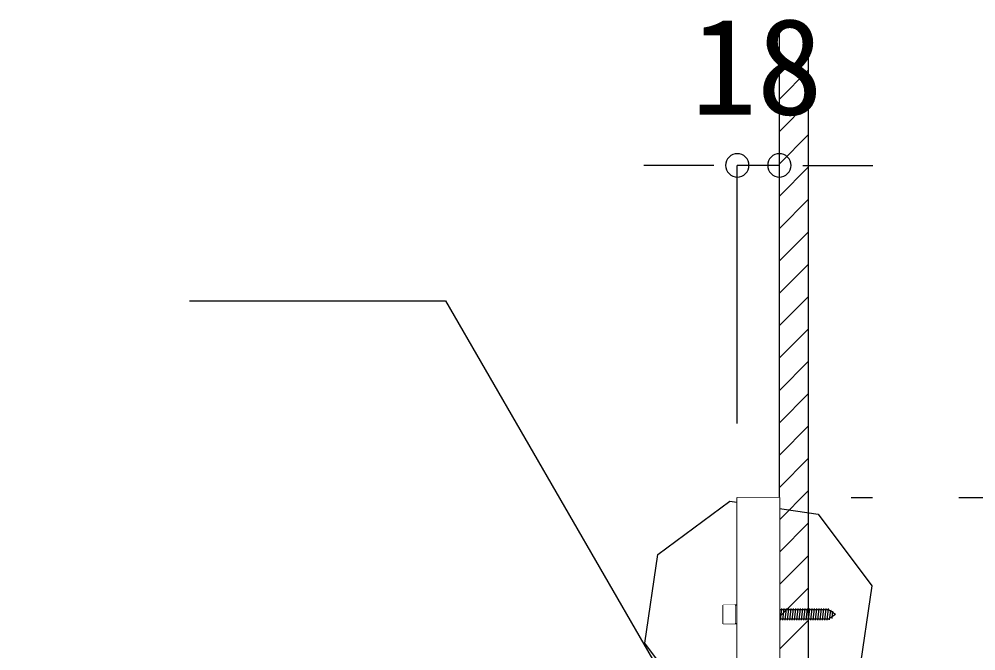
# Model space of a CAD drawing. Units: millimetres, scale not verified. Extents: x -4205 to 4205, y -2975 to 2975.
# Drawn here: x 292 to 701.1, y 178.8 to 449 of the extents above; entities that cross this region are included whole.
import ezdxf
from ezdxf.enums import TextEntityAlignment as Align

# ---------------------------------------------------------------- set-up
doc = ezdxf.new("R2010")
doc.units = ezdxf.units.MM
doc.header["$LTSCALE"] = 20
for name, color, linetype in [('0-0', 7, 'Continuous'), ('0-4', 3, 'Continuous'), ('0-5', 7, 'Continuous')]:
    doc.layers.add(name, color=color, linetype=linetype)
doc.styles.add('ＭＳ ゴシック', font='')
doc.styles.get('ＭＳ ゴシック').set_extended_font_data('MS Gothic')

msp = doc.modelspace()

# ---------------------------------------------------------------- linework, layer by layer
at = {"layer": '0-0'}
for p, q in [((617.09, -1955.6), (617.09, 444.4)), ((617.09, -1955.6), (617.09, 444.4)), ((629.59, -1955.6), (629.59, 444.4)), ((617.09, 428.7), (620.31, 431.91)), ((617.09, 414.86), (629.59, 427.36)), ((617.09, 401.01), (629.59, 413.51)), ((617.09, 387.17), (629.59, 399.67)), ((617.09, 373.32), (629.59, 385.82)), ((617.09, 359.48), (629.59, 371.98)), ((617.09, 345.63), (629.59, 358.13)), ((617.09, 331.79), (629.59, 344.29)), ((617.09, 317.94), (629.59, 330.44)), ((617.09, 304.1), (629.59, 316.6)), ((617.09, 290.25), (629.59, 302.75)), ((617.09, 276.41), (629.59, 288.91)), ((617.09, 262.57), (629.59, 275.07)), ((617.09, 248.72), (629.59, 261.22)), ((617.09, 234.88), (629.59, 247.38)), ((617.09, 221.03), (629.59, 233.53)), ((617.09, 207.19), (629.59, 219.69)), ((617.09, 193.34), (629.59, 205.84)), ((598.09, 197.4), (595.09, 197.4)), ((595.79, 191.4), (595.79, 197.4)), ((596.59, 191.4), (596.59, 197.4)), ((597.39, 191.4), (597.39, 197.4)), ((598.09, 190.4), (598.09, 198.4)), ((638.06, 196.4), (599.09, 196.4)), ((599.56, 191.93), (600.13, 196.88)), ((600.27, 196.35), (600.13, 196.88)), ((600.56, 191.93), (601.13, 196.88)), ((601.27, 196.35), (601.13, 196.88)), ((601.56, 191.93), (602.13, 196.88)), ((602.27, 196.35), (602.13, 196.88)), ((602.56, 191.93), (603.13, 196.88)), ((603.27, 196.35), (603.13, 196.88)), ((603.56, 191.93), (604.13, 196.88)), ((604.27, 196.35), (604.13, 196.88)), ((604.56, 191.93), (605.13, 196.88)), ((605.27, 196.35), (605.13, 196.88)), ((605.56, 191.93), (606.13, 196.88)), ((606.27, 196.35), (606.13, 196.88)), ((606.56, 191.93), (607.13, 196.88)), ((607.27, 196.35), (607.13, 196.88)), ((607.56, 191.93), (608.13, 196.88)), ((608.27, 196.35), (608.13, 196.88)), ((608.56, 191.93), (609.13, 196.88)), ((609.27, 196.35), (609.13, 196.88)), ((609.56, 191.93), (610.13, 196.88)), ((610.27, 196.35), (610.13, 196.88)), ((610.56, 191.93), (611.13, 196.88)), ((611.27, 196.35), (611.13, 196.88)), ((611.56, 191.93), (612.13, 196.88)), ((612.27, 196.35), (612.13, 196.88)), ((612.56, 191.93), (613.13, 196.88)), ((613.27, 196.35), (613.13, 196.88)), ((613.56, 191.93), (614.13, 196.88)), ((614.27, 196.35), (614.13, 196.88)), ((614.56, 191.93), (615.13, 196.88)), ((615.27, 196.35), (615.13, 196.88)), ((615.56, 191.93), (616.13, 196.88)), ((616.27, 196.35), (616.13, 196.88)), ((616.56, 191.93), (617.13, 196.88)), ((617.27, 196.35), (617.13, 196.88)), ((617.56, 191.93), (618.13, 196.88)), ((618.27, 196.35), (618.13, 196.88)), ((618.56, 191.93), (619.13, 196.88)), ((619.27, 196.35), (619.13, 196.88)), ((619.56, 191.93), (620.13, 196.88)), ((620.27, 196.35), (620.13, 196.88)), ((620.56, 191.93), (621.13, 196.88)), ((621.27, 196.35), (621.13, 196.88)), ((621.56, 191.93), (622.13, 196.88)), ((622.27, 196.35), (622.13, 196.88)), ((622.56, 191.93), (623.13, 196.88)), ((623.27, 196.35), (623.13, 196.88)), ((623.56, 191.93), (624.13, 196.88)), ((624.27, 196.35), (624.13, 196.88)), ((624.56, 191.93), (625.13, 196.88)), ((625.27, 196.35), (625.13, 196.88)), ((625.56, 191.93), (626.13, 196.88)), ((626.27, 196.35), (626.13, 196.88)), ((626.56, 191.93), (627.13, 196.88)), ((627.27, 196.35), (627.13, 196.88)), ((627.56, 191.93), (628.13, 196.88)), ((628.27, 196.35), (628.13, 196.88)), ((628.56, 191.93), (629.13, 196.88)), ((629.27, 196.35), (629.13, 196.88)), ((629.56, 191.93), (630.13, 196.88)), ((630.27, 196.35), (630.13, 196.88)), ((630.56, 191.93), (631.13, 196.88)), ((631.27, 196.35), (631.13, 196.88)), ((631.56, 191.93), (632.13, 196.88)), ((632.27, 196.35), (632.13, 196.88)), ((632.56, 191.93), (633.13, 196.88)), ((633.27, 196.35), (633.13, 196.88)), ((633.56, 191.93), (634.13, 196.88)), ((634.27, 196.35), (634.13, 196.88)), ((634.56, 191.93), (635.13, 196.88)), ((635.27, 196.35), (635.13, 196.88)), ((635.56, 191.93), (636.13, 196.88)), ((636.27, 196.35), (636.13, 196.88)), ((636.56, 191.93), (637.13, 196.88)), ((637.27, 196.35), (637.13, 196.88)), ((637.56, 191.93), (638.13, 196.88)), ((641.09, 194.4), (638.06, 196.4)), ((638.27, 196.35), (638.13, 196.88)), ((599.56, 191.93), (599.42, 192.45)), ((600.56, 191.93), (600.42, 192.45)), ((601.56, 191.93), (601.42, 192.45)), ((602.56, 191.93), (602.42, 192.45)), ((603.56, 191.93), (603.42, 192.45)), ((604.56, 191.93), (604.42, 192.45)), ((605.56, 191.93), (605.42, 192.45)), ((606.56, 191.93), (606.42, 192.45)), ((607.56, 191.93), (607.42, 192.45)), ((608.56, 191.93), (608.42, 192.45)), ((609.56, 191.93), (609.42, 192.45)), ((610.56, 191.93), (610.42, 192.45)), ((611.56, 191.93), (611.42, 192.45)), ((612.56, 191.93), (612.42, 192.45)), ((613.56, 191.93), (613.42, 192.45)), ((614.56, 191.93), (614.42, 192.45)), ((615.56, 191.93), (615.42, 192.45)), ((616.56, 191.93), (616.42, 192.45)), ((617.56, 191.93), (617.42, 192.45)), ((618.56, 191.93), (618.42, 192.45)), ((619.56, 191.93), (619.42, 192.45)), ((620.56, 191.93), (620.42, 192.45)), ((621.56, 191.93), (621.42, 192.45)), ((622.56, 191.93), (622.42, 192.45)), ((623.56, 191.93), (623.42, 192.45)), ((624.56, 191.93), (624.42, 192.45)), ((625.56, 191.93), (625.42, 192.45)), ((626.56, 191.93), (626.42, 192.45)), ((627.56, 191.93), (627.42, 192.45)), ((628.56, 191.93), (628.42, 192.45)), ((629.56, 191.93), (629.42, 192.45)), ((630.56, 191.93), (630.42, 192.45)), ((631.56, 191.93), (631.42, 192.45)), ((632.56, 191.93), (632.42, 192.45)), ((633.56, 191.93), (633.42, 192.45)), ((634.56, 191.93), (634.42, 192.45)), ((635.56, 191.93), (635.42, 192.45)), ((636.56, 191.93), (636.42, 192.45)), ((637.56, 191.93), (637.42, 192.45)), ((638.58, 192.1), (638.44, 192.62)), ((638.58, 192.1), (639.05, 196.28)), ((639.19, 195.75), (639.05, 196.28)), ((639.66, 192.72), (639.52, 193.24)), ((639.66, 192.72), (639.98, 195.74)), ((640.12, 195.21), (639.98, 195.74)), ((599.09, 190.4), (598.09, 190.4)), ((617.09, 179.5), (629.59, 192))]:
    msp.add_line(p, q, dxfattribs=at)
for points in [[(364.82, 328.56), (474.38, 328.56), (610.08, 93.52)], [(598.09, 191.4), (595.09, 191.4), (595.09, 197.4)], [(599.09, 190.4), (599.09, 198.4), (598.09, 198.4)], [(641.09, 194.4), (638.06, 192.4), (599.09, 192.4)]]:
    msp.add_lwpolyline(points, dxfattribs=at)
for points in [[(565.16, 220.02), (595.85, 242.88), (633.72, 237.34), (656.57, 206.65), (651.03, 168.78), (620.34, 145.93), (582.47, 151.47), (559.62, 182.16)], [(599.09, 244.4), (600.09, 244.4), (600.09, -1755.6), (599.09, -1755.6)], [(600.09, 244.4), (616.09, 244.4), (616.09, -1755.6), (600.09, -1755.6)], [(616.09, 244.4), (617.09, 244.4), (617.09, -1755.6), (616.09, -1755.6)], [(593.09, 198.4), (598.09, 198.4), (598.09, 190.4), (593.09, 190.4)], [(599.09, 196.4), (617.09, 196.4), (617.09, 192.4), (599.09, 192.4)]]:
    msp.add_lwpolyline(points, close=True, dxfattribs=at)
msp.add_solid([(363.63, 356.78), (363.63, 243.89), (363.63, 243.89)], dxfattribs=at)
at = {"layer": '0-4'}
for p, q in [((579.1, 386.5), (559.1, 386.5)), ((599.09, 276.15), (599.09, 386.5)), ((617.09, 386.5), (599.09, 386.5)), ((617.09, 276.15), (617.09, 386.5)), ((637.09, 386.5), (657.09, 386.5)), ((647.84, 244.4), (871.53, 244.4))]:
    msp.add_line(p, q, dxfattribs=at)
at = {"layer": '0-5', "color": 3}
for p, q in [((589.09, 386.5), (579.1, 386.5)), ((627.09, 386.5), (637.09, 386.5))]:
    msp.add_line(p, q, dxfattribs=at)
at = {"layer": '0-5'}
for points in [[(594.09, 386.5), (594.19, 385.53), (594.48, 384.59), (594.94, 383.72), (595.56, 382.97), (596.32, 382.34), (597.18, 381.88), (598.12, 381.6), (599.09, 381.5), (600.07, 381.6), (601.01, 381.88), (601.87, 382.34), (602.63, 382.97), (603.25, 383.72), (603.71, 384.59), (604, 385.53), (604.09, 386.5), (604, 387.48), (603.71, 388.41), (603.25, 389.28), (602.63, 390.04), (601.87, 390.66), (601.01, 391.12), (600.07, 391.4), (599.09, 391.5), (598.12, 391.4), (597.18, 391.12), (596.32, 390.66), (595.56, 390.04), (594.94, 389.28), (594.48, 388.41), (594.19, 387.48)], [(622.09, 386.5), (622, 387.48), (621.71, 388.41), (621.25, 389.28), (620.63, 390.04), (619.87, 390.66), (619.01, 391.12), (618.07, 391.4), (617.09, 391.5), (616.12, 391.4), (615.18, 391.12), (614.32, 390.66), (613.56, 390.04), (612.94, 389.28), (612.48, 388.41), (612.19, 387.48), (612.09, 386.5), (612.19, 385.53), (612.48, 384.59), (612.94, 383.72), (613.56, 382.97), (614.32, 382.34), (615.18, 381.88), (616.12, 381.6), (617.09, 381.5), (618.07, 381.6), (619.01, 381.88), (619.87, 382.34), (620.63, 382.97), (621.25, 383.72), (621.71, 384.59), (622, 385.53)]]:
    msp.add_lwpolyline(points, close=True, dxfattribs=at)

# ---------------------------------------------------------------- texts
at = {"layer": '0-0', "style": 'ＭＳ ゴシック'}
for s, height, p in [('鬼目ナット埋込み', 41.38, (-94.14, 300.2)), ('A', 51.73, (657.03, 204.68))]:
    msp.add_text(s, height=height, dxfattribs=at).set_placement(p, align=Align.BOTTOM_LEFT)
at = {"layer": '0-4', "color": 7, "style": 'ＭＳ ゴシック'}
msp.add_text('18', height=41.38, dxfattribs=at).set_placement((579.31, 395.76), align=Align.BOTTOM_LEFT)

# ---------------------------------------------------------------- next in the draw order: wipeouts: each hides what was drawn before it
for points in [[(-94.14, 243.89), (363.63, 356.78), (363.63, 243.89), (363.63, 243.89)], [(657.03, 204.68), (693.72, 204.68), (693.72, 275.24), (693.72, 275.24)], [(599.09, -1755.6), (600.09, 244.4), (600.09, -1755.6), (600.09, -1755.6)]]:
    msp.add_wipeout(points)

# ---------------------------------------------------------------- next in the draw order: wipeouts: each hides what was drawn before it
for points in [[(-94.14, 356.78), (363.63, 356.78), (-94.14, 243.89), (-94.14, 243.89)], [(657.03, 204.68), (693.72, 275.24), (693.72, 275.24), (693.72, 275.24)], [(599.09, 244.4), (600.09, 244.4), (599.09, -1755.6), (599.09, -1755.6)]]:
    msp.add_wipeout(points)

# ---------------------------------------------------------------- next in the draw order: linework, layer by layer
at = {"layer": '0-0'}
msp.add_solid([(599.09, 244.4), (600.09, 244.4), (600.09, 244.4)], dxfattribs=at)

# ---------------------------------------------------------------- next in the draw order: wipeouts: each hides what was drawn before it
msp.add_wipeout([(657.03, 275.24), (657.03, 204.68), (693.72, 275.24), (693.72, 275.24)])

# ---------------------------------------------------------------- next in the draw order: wipeouts: each hides what was drawn before it
msp.add_wipeout([(600.09, -1755.6), (616.09, 244.4), (616.09, -1755.6), (616.09, -1755.6)])

# ---------------------------------------------------------------- next in the draw order: wipeouts: each hides what was drawn before it
msp.add_wipeout([(600.09, 244.4), (616.09, 244.4), (600.09, -1755.6), (600.09, -1755.6)])

# ---------------------------------------------------------------- next in the draw order: linework, layer by layer
msp.add_solid([(600.09, 244.4), (616.09, 244.4), (616.09, 244.4)], dxfattribs=at)

# ---------------------------------------------------------------- next in the draw order: wipeouts: each hides what was drawn before it
msp.add_wipeout([(593.09, 190.4), (598.09, 198.4), (598.09, 190.4), (598.09, 190.4)])

# ---------------------------------------------------------------- next in the draw order: wipeouts: each hides what was drawn before it
for points in [[(616.09, -1755.6), (617.09, 244.4), (617.09, -1755.6), (617.09, -1755.6)], [(593.09, 198.4), (598.09, 198.4), (593.09, 190.4), (593.09, 190.4)]]:
    msp.add_wipeout(points)

# ---------------------------------------------------------------- next in the draw order: linework, layer by layer
msp.add_solid([(593.09, 198.4), (598.09, 198.4), (598.09, 198.4)], dxfattribs=at)

# ---------------------------------------------------------------- next in the draw order: wipeouts: each hides what was drawn before it
msp.add_wipeout([(616.09, 244.4), (617.09, 244.4), (616.09, -1755.6), (616.09, -1755.6)])

# ---------------------------------------------------------------- next in the draw order: linework, layer by layer
msp.add_solid([(616.09, 244.4), (617.09, 244.4), (617.09, 244.4)], dxfattribs=at)

doc.saveas('drawing.dxf')
